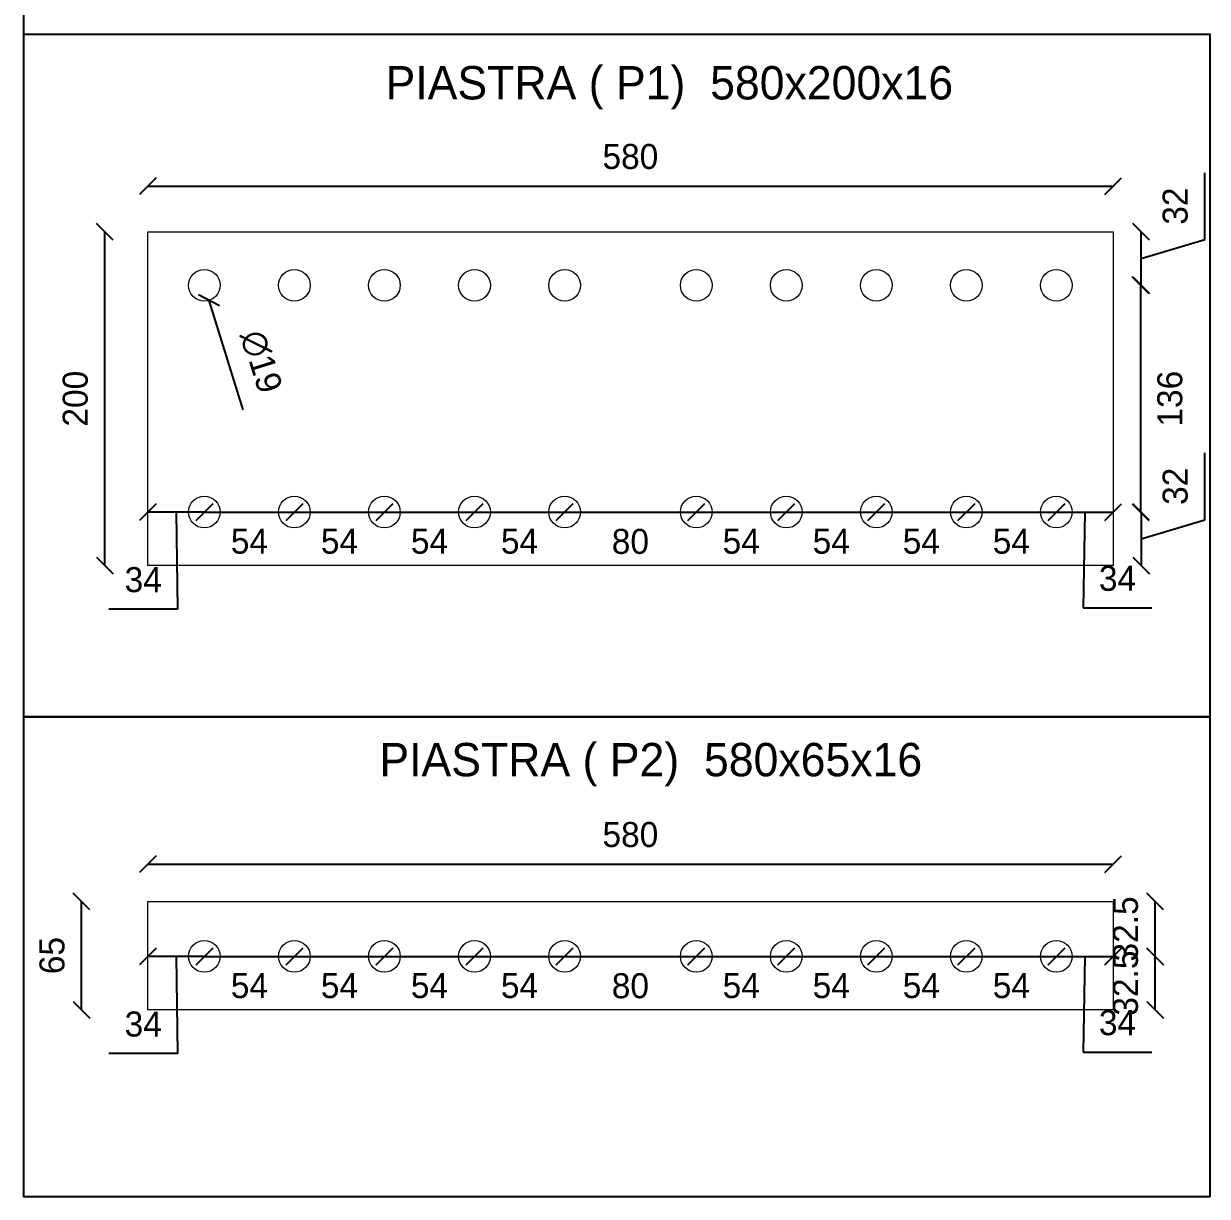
# Model space of a CAD drawing. Header units: millimetres. Extents: x -6949 to 549764, y -83146 to 127128.
# Drawn here: x 17884 to 18594, y -44213 to -43510 of the extents above; entities that cross this region are included whole.
import ezdxf

# ---------------------------------------------------------------- set-up
doc = ezdxf.new("R2010")
doc.units = ezdxf.units.MM
doc.layers.add('piastra', color=6, linetype='Continuous', lineweight=18)
doc.layers.add('quote', color=7, linetype='Continuous', lineweight=5, true_color=0x383838)
doc.styles.get("Standard").update_dxf_attribs({"font": ''})
doc.styles.get('Standard').set_extended_font_data('Bahnschrift Light')
doc.dimstyles.new('Q 1_10', dxfattribs={"dimtxt": 15, "dimasz": 10, "dimexe": 0.18, "dimexo": 0.0625, "dimgap": 10, "dimtad": 2, "dimdec": 0, "dimzin": 0, "dimdsep": 46, "dimtxsty": 'Standard', "dimblk": 'OBLIQUE', "dimcen": 0, "dimse1": 1, "dimse2": 1, "dimadec": 0, "dimazin": 0, "dimtfac": 1, "dimtdec": 0, "dimtofl": 0, "dimtmove": 1, "dimatfit": 3, "dimfxl": 1, "dimtolj": 1, "dimtzin": 0, "dimarcsym": 1})

# ---------------------------------------------------------------- blocks, each defined once
blk = doc.blocks.new('_Oblique')
at = {"color": 0, "linetype": 'ByBlock', "lineweight": -2}
blk.add_line((-0.5, -0.5), (0.5, 0.5), dxfattribs=at)
blk = doc.blocks.new('*D523')
at = {"layer": 'Defpoints', "color": 0, "transparency": 16777216}
for p in [(18537.57, -43607.4), (17958.59, -43634.86), (18537.57, -43634.86)]:
    blk.add_point(p, dxfattribs=at)
at = {"layer": 'quote', "color": 0, "lineweight": -2, "transparency": 16777216}
blk.add_line((17958.59, -43607.4), (18537.57, -43607.4), dxfattribs=at)
at = {"layer": 'quote', "color": 0, "lineweight": -2, "transparency": 16777216, "xscale": 10, "yscale": 10, "zscale": 10, "rotation": 180}
blk.add_blockref('_Oblique', (17958.59, -43607.4), dxfattribs=at)
at = {"layer": 'quote', "color": 0, "lineweight": -2, "transparency": 16777216, "xscale": 10, "yscale": 10, "zscale": 10}
blk.add_blockref('_Oblique', (18537.57, -43607.4), dxfattribs=at)
at = {"layer": 'quote', "color": 0, "transparency": 16777216, "insert": (18248.08, -43589.73), "char_height": 15, "attachment_point": 5}
blk.add_mtext('\\A1;580', dxfattribs=at)
blk = doc.blocks.new('*D524')
at = {"layer": 'Defpoints', "color": 0, "transparency": 16777216}
for p in [(17932.87, -43634.86), (17958.59, -43634.86), (17958.59, -43834.86)]:
    blk.add_point(p, dxfattribs=at)
at = {"layer": 'quote', "color": 0, "lineweight": -2, "transparency": 16777216}
blk.add_line((17932.87, -43834.86), (17932.87, -43634.86), dxfattribs=at)
at = {"layer": 'quote', "color": 0, "lineweight": -2, "transparency": 16777216, "xscale": 10, "yscale": 10, "zscale": 10}
for p, rotation in [((17932.87, -43634.86), 90), ((17932.87, -43834.86), 270)]:
    blk.add_blockref('_Oblique', p, dxfattribs=dict(at, rotation=rotation))
at = {"layer": 'quote', "color": 0, "transparency": 16777216, "insert": (17915.2, -43734.86), "char_height": 15, "attachment_point": 5, "rotation": 90}
blk.add_mtext('\\A1;200', dxfattribs=at)
blk = doc.blocks.new('*D525')
at = {"layer": 'Defpoints', "color": 0, "transparency": 16777216}
for p in [(17989.76, -43657.79), (17995.41, -43675.93)]:
    blk.add_point(p, dxfattribs=at)
at = {"layer": 'quote', "color": 0, "lineweight": -2, "transparency": 16777216}
blk.add_line((18015.84, -43741.54), (17995.41, -43675.93), dxfattribs=at)
at = {"layer": 'quote', "color": 0, "lineweight": -2, "transparency": 16777216, "xscale": 10, "yscale": 10, "zscale": 10, "rotation": 107.2940765247792}
blk.add_blockref('_Oblique', (17995.41, -43675.93), dxfattribs=at)
at = {"layer": 'quote', "color": 0, "transparency": 16777216, "insert": (18026.66, -43712.66), "char_height": 15, "attachment_point": 5, "rotation": 287.29408}
blk.add_mtext('\\A1;∅19', dxfattribs=at)
blk = doc.blocks.new('*D526')
at = {"layer": 'Defpoints', "color": 0, "transparency": 16777216}
for p in [(17992.59, -43802.86), (18046.59, -43802.86), (18046.59, -43802.86)]:
    blk.add_point(p, dxfattribs=at)
at = {"layer": 'quote', "color": 0, "lineweight": -2, "transparency": 16777216}
blk.add_line((17992.59, -43802.86), (18046.59, -43802.86), dxfattribs=at)
at = {"layer": 'quote', "color": 0, "lineweight": -2, "transparency": 16777216, "xscale": 10, "yscale": 10, "zscale": 10, "rotation": 180}
blk.add_blockref('_Oblique', (17992.59, -43802.86), dxfattribs=at)
at = {"layer": 'quote', "color": 0, "lineweight": -2, "transparency": 16777216, "xscale": 10, "yscale": 10, "zscale": 10}
blk.add_blockref('_Oblique', (18046.59, -43802.86), dxfattribs=at)
at = {"layer": 'quote', "color": 0, "transparency": 16777216, "insert": (18019.59, -43820.43), "char_height": 15, "attachment_point": 5}
blk.add_mtext('\\A1;54', dxfattribs=at)
blk = doc.blocks.new('*D527')
at = {"layer": 'Defpoints', "color": 0, "transparency": 16777216}
for p in [(18046.59, -43802.86), (18100.59, -43802.86), (18100.59, -43802.86)]:
    blk.add_point(p, dxfattribs=at)
at = {"layer": 'quote', "color": 0, "lineweight": -2, "transparency": 16777216}
blk.add_line((18046.59, -43802.86), (18100.59, -43802.86), dxfattribs=at)
at = {"layer": 'quote', "color": 0, "lineweight": -2, "transparency": 16777216, "xscale": 10, "yscale": 10, "zscale": 10, "rotation": 180}
blk.add_blockref('_Oblique', (18046.59, -43802.86), dxfattribs=at)
at = {"layer": 'quote', "color": 0, "lineweight": -2, "transparency": 16777216, "xscale": 10, "yscale": 10, "zscale": 10}
blk.add_blockref('_Oblique', (18100.59, -43802.86), dxfattribs=at)
at = {"layer": 'quote', "color": 0, "transparency": 16777216, "insert": (18073.59, -43820.43), "char_height": 15, "attachment_point": 5}
blk.add_mtext('\\A1;54', dxfattribs=at)
blk = doc.blocks.new('*D528')
at = {"layer": 'Defpoints', "color": 0, "transparency": 16777216}
for p in [(18100.59, -43802.86), (18154.59, -43802.86), (18154.59, -43802.86)]:
    blk.add_point(p, dxfattribs=at)
at = {"layer": 'quote', "color": 0, "lineweight": -2, "transparency": 16777216}
blk.add_line((18100.59, -43802.86), (18154.59, -43802.86), dxfattribs=at)
at = {"layer": 'quote', "color": 0, "lineweight": -2, "transparency": 16777216, "xscale": 10, "yscale": 10, "zscale": 10, "rotation": 180}
blk.add_blockref('_Oblique', (18100.59, -43802.86), dxfattribs=at)
at = {"layer": 'quote', "color": 0, "lineweight": -2, "transparency": 16777216, "xscale": 10, "yscale": 10, "zscale": 10}
blk.add_blockref('_Oblique', (18154.59, -43802.86), dxfattribs=at)
at = {"layer": 'quote', "color": 0, "transparency": 16777216, "insert": (18127.59, -43820.43), "char_height": 15, "attachment_point": 5}
blk.add_mtext('\\A1;54', dxfattribs=at)
blk = doc.blocks.new('*D529')
at = {"layer": 'Defpoints', "color": 0, "transparency": 16777216}
for p in [(18154.59, -43802.86), (18208.59, -43802.86), (18208.59, -43802.86)]:
    blk.add_point(p, dxfattribs=at)
at = {"layer": 'quote', "color": 0, "lineweight": -2, "transparency": 16777216}
blk.add_line((18154.59, -43802.86), (18208.59, -43802.86), dxfattribs=at)
at = {"layer": 'quote', "color": 0, "lineweight": -2, "transparency": 16777216, "xscale": 10, "yscale": 10, "zscale": 10, "rotation": 180}
blk.add_blockref('_Oblique', (18154.59, -43802.86), dxfattribs=at)
at = {"layer": 'quote', "color": 0, "lineweight": -2, "transparency": 16777216, "xscale": 10, "yscale": 10, "zscale": 10}
blk.add_blockref('_Oblique', (18208.59, -43802.86), dxfattribs=at)
at = {"layer": 'quote', "color": 0, "transparency": 16777216, "insert": (18181.59, -43820.43), "char_height": 15, "attachment_point": 5}
blk.add_mtext('\\A1;54', dxfattribs=at)
blk = doc.blocks.new('*D530')
at = {"layer": 'Defpoints', "color": 0, "transparency": 16777216}
for p in [(18208.59, -43802.86), (18287.57, -43802.86), (18287.57, -43802.86)]:
    blk.add_point(p, dxfattribs=at)
at = {"layer": 'quote', "color": 0, "lineweight": -2, "transparency": 16777216}
blk.add_line((18208.59, -43802.86), (18287.57, -43802.86), dxfattribs=at)
at = {"layer": 'quote', "color": 0, "lineweight": -2, "transparency": 16777216, "xscale": 10, "yscale": 10, "zscale": 10, "rotation": 180}
blk.add_blockref('_Oblique', (18208.59, -43802.86), dxfattribs=at)
at = {"layer": 'quote', "color": 0, "lineweight": -2, "transparency": 16777216, "xscale": 10, "yscale": 10, "zscale": 10}
blk.add_blockref('_Oblique', (18287.57, -43802.86), dxfattribs=at)
at = {"layer": 'quote', "color": 0, "transparency": 16777216, "insert": (18248.08, -43820.53), "char_height": 15, "attachment_point": 5}
blk.add_mtext('\\A1;80', dxfattribs=at)
blk = doc.blocks.new('*D531')
at = {"layer": 'Defpoints', "color": 0, "transparency": 16777216}
for p in [(18287.57, -43802.86), (18341.57, -43802.86), (18341.57, -43802.86)]:
    blk.add_point(p, dxfattribs=at)
at = {"layer": 'quote', "color": 0, "lineweight": -2, "transparency": 16777216}
blk.add_line((18287.57, -43802.86), (18341.57, -43802.86), dxfattribs=at)
at = {"layer": 'quote', "color": 0, "lineweight": -2, "transparency": 16777216, "xscale": 10, "yscale": 10, "zscale": 10, "rotation": 180}
blk.add_blockref('_Oblique', (18287.57, -43802.86), dxfattribs=at)
at = {"layer": 'quote', "color": 0, "lineweight": -2, "transparency": 16777216, "xscale": 10, "yscale": 10, "zscale": 10}
blk.add_blockref('_Oblique', (18341.57, -43802.86), dxfattribs=at)
at = {"layer": 'quote', "color": 0, "transparency": 16777216, "insert": (18314.57, -43820.43), "char_height": 15, "attachment_point": 5}
blk.add_mtext('\\A1;54', dxfattribs=at)
blk = doc.blocks.new('*D532')
at = {"layer": 'Defpoints', "color": 0, "transparency": 16777216}
for p in [(18341.57, -43802.86), (18395.57, -43802.86), (18395.57, -43802.86)]:
    blk.add_point(p, dxfattribs=at)
at = {"layer": 'quote', "color": 0, "lineweight": -2, "transparency": 16777216}
blk.add_line((18341.57, -43802.86), (18395.57, -43802.86), dxfattribs=at)
at = {"layer": 'quote', "color": 0, "lineweight": -2, "transparency": 16777216, "xscale": 10, "yscale": 10, "zscale": 10, "rotation": 180}
blk.add_blockref('_Oblique', (18341.57, -43802.86), dxfattribs=at)
at = {"layer": 'quote', "color": 0, "lineweight": -2, "transparency": 16777216, "xscale": 10, "yscale": 10, "zscale": 10}
blk.add_blockref('_Oblique', (18395.57, -43802.86), dxfattribs=at)
at = {"layer": 'quote', "color": 0, "transparency": 16777216, "insert": (18368.57, -43820.43), "char_height": 15, "attachment_point": 5}
blk.add_mtext('\\A1;54', dxfattribs=at)
blk = doc.blocks.new('*D533')
at = {"layer": 'Defpoints', "color": 0, "transparency": 16777216}
for p in [(18395.57, -43802.86), (18449.57, -43802.86), (18449.57, -43802.86)]:
    blk.add_point(p, dxfattribs=at)
at = {"layer": 'quote', "color": 0, "lineweight": -2, "transparency": 16777216}
blk.add_line((18395.57, -43802.86), (18449.57, -43802.86), dxfattribs=at)
at = {"layer": 'quote', "color": 0, "lineweight": -2, "transparency": 16777216, "xscale": 10, "yscale": 10, "zscale": 10, "rotation": 180}
blk.add_blockref('_Oblique', (18395.57, -43802.86), dxfattribs=at)
at = {"layer": 'quote', "color": 0, "lineweight": -2, "transparency": 16777216, "xscale": 10, "yscale": 10, "zscale": 10}
blk.add_blockref('_Oblique', (18449.57, -43802.86), dxfattribs=at)
at = {"layer": 'quote', "color": 0, "transparency": 16777216, "insert": (18422.57, -43820.43), "char_height": 15, "attachment_point": 5}
blk.add_mtext('\\A1;54', dxfattribs=at)
blk = doc.blocks.new('*D534')
at = {"layer": 'Defpoints', "color": 0, "transparency": 16777216}
for p in [(18449.57, -43802.86), (18503.57, -43802.86), (18503.57, -43802.86)]:
    blk.add_point(p, dxfattribs=at)
at = {"layer": 'quote', "color": 0, "lineweight": -2, "transparency": 16777216}
blk.add_line((18449.57, -43802.86), (18503.57, -43802.86), dxfattribs=at)
at = {"layer": 'quote', "color": 0, "lineweight": -2, "transparency": 16777216, "xscale": 10, "yscale": 10, "zscale": 10, "rotation": 180}
blk.add_blockref('_Oblique', (18449.57, -43802.86), dxfattribs=at)
at = {"layer": 'quote', "color": 0, "lineweight": -2, "transparency": 16777216, "xscale": 10, "yscale": 10, "zscale": 10}
blk.add_blockref('_Oblique', (18503.57, -43802.86), dxfattribs=at)
at = {"layer": 'quote', "color": 0, "transparency": 16777216, "insert": (18476.57, -43820.43), "char_height": 15, "attachment_point": 5}
blk.add_mtext('\\A1;54', dxfattribs=at)
blk = doc.blocks.new('*D535')
at = {"layer": 'Defpoints', "color": 0, "transparency": 16777216}
for p in [(18537.57, -43800.36), (18503.57, -43802.86), (18537.57, -43802.86)]:
    blk.add_point(p, dxfattribs=at)
at = {"layer": 'quote', "color": 0, "lineweight": -2, "transparency": 16777216}
for p, q in [((18503.57, -43802.86), (18537.57, -43802.86)), ((18520.57, -43802.86), (18519.62, -43860.33)), ((18519.62, -43860.33), (18560.86, -43860.33))]:
    blk.add_line(p, q, dxfattribs=at)
at = {"layer": 'quote', "color": 0, "lineweight": -2, "transparency": 16777216, "xscale": 10, "yscale": 10, "zscale": 10, "rotation": 180}
blk.add_blockref('_Oblique', (18503.57, -43802.86), dxfattribs=at)
at = {"layer": 'quote', "color": 0, "lineweight": -2, "transparency": 16777216, "xscale": 10, "yscale": 10, "zscale": 10}
blk.add_blockref('_Oblique', (18537.57, -43802.86), dxfattribs=at)
at = {"layer": 'quote', "color": 0, "transparency": 16777216, "insert": (18540.24, -43842.68), "char_height": 15, "attachment_point": 5}
blk.add_mtext('\\A1;34', dxfattribs=at)
blk = doc.blocks.new('*D536')
at = {"layer": 'Defpoints', "color": 0, "transparency": 16777216}
for p in [(17958.59, -43800.36), (17958.59, -43802.86), (17992.59, -43802.86)]:
    blk.add_point(p, dxfattribs=at)
at = {"layer": 'quote', "color": 0, "lineweight": -2, "transparency": 16777216}
for p, q in [((17992.59, -43802.86), (17958.59, -43802.86)), ((17975.59, -43802.86), (17976.53, -43861.14)), ((17976.53, -43861.14), (17935.3, -43861.14))]:
    blk.add_line(p, q, dxfattribs=at)
at = {"layer": 'quote', "color": 0, "lineweight": -2, "transparency": 16777216, "xscale": 10, "yscale": 10, "zscale": 10, "rotation": 180}
blk.add_blockref('_Oblique', (17958.59, -43802.86), dxfattribs=at)
at = {"layer": 'quote', "color": 0, "lineweight": -2, "transparency": 16777216, "xscale": 10, "yscale": 10, "zscale": 10}
blk.add_blockref('_Oblique', (17992.59, -43802.86), dxfattribs=at)
at = {"layer": 'quote', "color": 0, "transparency": 16777216, "insert": (17955.92, -43843.48), "char_height": 15, "attachment_point": 5}
blk.add_mtext('\\A1;34', dxfattribs=at)
blk = doc.blocks.new('*D562')
at = {"layer": 'Defpoints', "color": 0, "transparency": 16777216}
for p in [(17992.59, -44069.29), (18046.59, -44069.29), (18046.59, -44069.29)]:
    blk.add_point(p, dxfattribs=at)
at = {"layer": 'quote', "color": 0, "lineweight": -2, "transparency": 16777216}
blk.add_line((17992.59, -44069.29), (18046.59, -44069.29), dxfattribs=at)
at = {"layer": 'quote', "color": 0, "lineweight": -2, "transparency": 16777216, "xscale": 10, "yscale": 10, "zscale": 10, "rotation": 180}
blk.add_blockref('_Oblique', (17992.59, -44069.29), dxfattribs=at)
at = {"layer": 'quote', "color": 0, "lineweight": -2, "transparency": 16777216, "xscale": 10, "yscale": 10, "zscale": 10}
blk.add_blockref('_Oblique', (18046.59, -44069.29), dxfattribs=at)
at = {"layer": 'quote', "color": 0, "transparency": 16777216, "insert": (18019.59, -44086.87), "char_height": 15, "attachment_point": 5}
blk.add_mtext('\\A1;54', dxfattribs=at)
blk = doc.blocks.new('*D563')
at = {"layer": 'Defpoints', "color": 0, "transparency": 16777216}
for p in [(18046.59, -44069.29), (18100.59, -44069.29), (18100.59, -44069.29)]:
    blk.add_point(p, dxfattribs=at)
at = {"layer": 'quote', "color": 0, "lineweight": -2, "transparency": 16777216}
blk.add_line((18046.59, -44069.29), (18100.59, -44069.29), dxfattribs=at)
at = {"layer": 'quote', "color": 0, "lineweight": -2, "transparency": 16777216, "xscale": 10, "yscale": 10, "zscale": 10, "rotation": 180}
blk.add_blockref('_Oblique', (18046.59, -44069.29), dxfattribs=at)
at = {"layer": 'quote', "color": 0, "lineweight": -2, "transparency": 16777216, "xscale": 10, "yscale": 10, "zscale": 10}
blk.add_blockref('_Oblique', (18100.59, -44069.29), dxfattribs=at)
at = {"layer": 'quote', "color": 0, "transparency": 16777216, "insert": (18073.59, -44086.87), "char_height": 15, "attachment_point": 5}
blk.add_mtext('\\A1;54', dxfattribs=at)
blk = doc.blocks.new('*D564')
at = {"layer": 'Defpoints', "color": 0, "transparency": 16777216}
for p in [(18100.59, -44069.29), (18154.59, -44069.29), (18154.59, -44069.29)]:
    blk.add_point(p, dxfattribs=at)
at = {"layer": 'quote', "color": 0, "lineweight": -2, "transparency": 16777216}
blk.add_line((18100.59, -44069.29), (18154.59, -44069.29), dxfattribs=at)
at = {"layer": 'quote', "color": 0, "lineweight": -2, "transparency": 16777216, "xscale": 10, "yscale": 10, "zscale": 10, "rotation": 180}
blk.add_blockref('_Oblique', (18100.59, -44069.29), dxfattribs=at)
at = {"layer": 'quote', "color": 0, "lineweight": -2, "transparency": 16777216, "xscale": 10, "yscale": 10, "zscale": 10}
blk.add_blockref('_Oblique', (18154.59, -44069.29), dxfattribs=at)
at = {"layer": 'quote', "color": 0, "transparency": 16777216, "insert": (18127.59, -44086.87), "char_height": 15, "attachment_point": 5}
blk.add_mtext('\\A1;54', dxfattribs=at)
blk = doc.blocks.new('*D565')
at = {"layer": 'Defpoints', "color": 0, "transparency": 16777216}
for p in [(18154.59, -44069.29), (18208.59, -44069.29), (18208.59, -44069.29)]:
    blk.add_point(p, dxfattribs=at)
at = {"layer": 'quote', "color": 0, "lineweight": -2, "transparency": 16777216}
blk.add_line((18154.59, -44069.29), (18208.59, -44069.29), dxfattribs=at)
at = {"layer": 'quote', "color": 0, "lineweight": -2, "transparency": 16777216, "xscale": 10, "yscale": 10, "zscale": 10, "rotation": 180}
blk.add_blockref('_Oblique', (18154.59, -44069.29), dxfattribs=at)
at = {"layer": 'quote', "color": 0, "lineweight": -2, "transparency": 16777216, "xscale": 10, "yscale": 10, "zscale": 10}
blk.add_blockref('_Oblique', (18208.59, -44069.29), dxfattribs=at)
at = {"layer": 'quote', "color": 0, "transparency": 16777216, "insert": (18181.59, -44086.87), "char_height": 15, "attachment_point": 5}
blk.add_mtext('\\A1;54', dxfattribs=at)
blk = doc.blocks.new('*D566')
at = {"layer": 'Defpoints', "color": 0, "transparency": 16777216}
for p in [(18208.59, -44069.29), (18287.57, -44069.29), (18287.57, -44069.29)]:
    blk.add_point(p, dxfattribs=at)
at = {"layer": 'quote', "color": 0, "lineweight": -2, "transparency": 16777216}
blk.add_line((18208.59, -44069.29), (18287.57, -44069.29), dxfattribs=at)
at = {"layer": 'quote', "color": 0, "lineweight": -2, "transparency": 16777216, "xscale": 10, "yscale": 10, "zscale": 10, "rotation": 180}
blk.add_blockref('_Oblique', (18208.59, -44069.29), dxfattribs=at)
at = {"layer": 'quote', "color": 0, "lineweight": -2, "transparency": 16777216, "xscale": 10, "yscale": 10, "zscale": 10}
blk.add_blockref('_Oblique', (18287.57, -44069.29), dxfattribs=at)
at = {"layer": 'quote', "color": 0, "transparency": 16777216, "insert": (18248.08, -44086.96), "char_height": 15, "attachment_point": 5}
blk.add_mtext('\\A1;80', dxfattribs=at)
blk = doc.blocks.new('*D567')
at = {"layer": 'Defpoints', "color": 0, "transparency": 16777216}
for p in [(18287.57, -44069.29), (18341.57, -44069.29), (18341.57, -44069.29)]:
    blk.add_point(p, dxfattribs=at)
at = {"layer": 'quote', "color": 0, "lineweight": -2, "transparency": 16777216}
blk.add_line((18287.57, -44069.29), (18341.57, -44069.29), dxfattribs=at)
at = {"layer": 'quote', "color": 0, "lineweight": -2, "transparency": 16777216, "xscale": 10, "yscale": 10, "zscale": 10, "rotation": 180}
blk.add_blockref('_Oblique', (18287.57, -44069.29), dxfattribs=at)
at = {"layer": 'quote', "color": 0, "lineweight": -2, "transparency": 16777216, "xscale": 10, "yscale": 10, "zscale": 10}
blk.add_blockref('_Oblique', (18341.57, -44069.29), dxfattribs=at)
at = {"layer": 'quote', "color": 0, "transparency": 16777216, "insert": (18314.57, -44086.87), "char_height": 15, "attachment_point": 5}
blk.add_mtext('\\A1;54', dxfattribs=at)
blk = doc.blocks.new('*D568')
at = {"layer": 'Defpoints', "color": 0, "transparency": 16777216}
for p in [(18341.57, -44069.29), (18395.57, -44069.29), (18395.57, -44069.29)]:
    blk.add_point(p, dxfattribs=at)
at = {"layer": 'quote', "color": 0, "lineweight": -2, "transparency": 16777216}
blk.add_line((18341.57, -44069.29), (18395.57, -44069.29), dxfattribs=at)
at = {"layer": 'quote', "color": 0, "lineweight": -2, "transparency": 16777216, "xscale": 10, "yscale": 10, "zscale": 10, "rotation": 180}
blk.add_blockref('_Oblique', (18341.57, -44069.29), dxfattribs=at)
at = {"layer": 'quote', "color": 0, "lineweight": -2, "transparency": 16777216, "xscale": 10, "yscale": 10, "zscale": 10}
blk.add_blockref('_Oblique', (18395.57, -44069.29), dxfattribs=at)
at = {"layer": 'quote', "color": 0, "transparency": 16777216, "insert": (18368.57, -44086.87), "char_height": 15, "attachment_point": 5}
blk.add_mtext('\\A1;54', dxfattribs=at)
blk = doc.blocks.new('*D569')
at = {"layer": 'Defpoints', "color": 0, "transparency": 16777216}
for p in [(18395.57, -44069.29), (18449.57, -44069.29), (18449.57, -44069.29)]:
    blk.add_point(p, dxfattribs=at)
at = {"layer": 'quote', "color": 0, "lineweight": -2, "transparency": 16777216}
blk.add_line((18395.57, -44069.29), (18449.57, -44069.29), dxfattribs=at)
at = {"layer": 'quote', "color": 0, "lineweight": -2, "transparency": 16777216, "xscale": 10, "yscale": 10, "zscale": 10, "rotation": 180}
blk.add_blockref('_Oblique', (18395.57, -44069.29), dxfattribs=at)
at = {"layer": 'quote', "color": 0, "lineweight": -2, "transparency": 16777216, "xscale": 10, "yscale": 10, "zscale": 10}
blk.add_blockref('_Oblique', (18449.57, -44069.29), dxfattribs=at)
at = {"layer": 'quote', "color": 0, "transparency": 16777216, "insert": (18422.57, -44086.87), "char_height": 15, "attachment_point": 5}
blk.add_mtext('\\A1;54', dxfattribs=at)
blk = doc.blocks.new('*D570')
at = {"layer": 'Defpoints', "color": 0, "transparency": 16777216}
for p in [(18449.57, -44069.29), (18503.57, -44069.29), (18503.57, -44069.29)]:
    blk.add_point(p, dxfattribs=at)
at = {"layer": 'quote', "color": 0, "lineweight": -2, "transparency": 16777216}
blk.add_line((18449.57, -44069.29), (18503.57, -44069.29), dxfattribs=at)
at = {"layer": 'quote', "color": 0, "lineweight": -2, "transparency": 16777216, "xscale": 10, "yscale": 10, "zscale": 10, "rotation": 180}
blk.add_blockref('_Oblique', (18449.57, -44069.29), dxfattribs=at)
at = {"layer": 'quote', "color": 0, "lineweight": -2, "transparency": 16777216, "xscale": 10, "yscale": 10, "zscale": 10}
blk.add_blockref('_Oblique', (18503.57, -44069.29), dxfattribs=at)
at = {"layer": 'quote', "color": 0, "transparency": 16777216, "insert": (18476.57, -44086.87), "char_height": 15, "attachment_point": 5}
blk.add_mtext('\\A1;54', dxfattribs=at)
blk = doc.blocks.new('*D571')
at = {"layer": 'Defpoints', "color": 0, "transparency": 16777216}
for p in [(18503.57, -44069.29), (18537.57, -44066.79), (18537.57, -44069.29)]:
    blk.add_point(p, dxfattribs=at)
at = {"layer": 'quote', "color": 0, "lineweight": -2, "transparency": 16777216}
for p, q in [((18503.57, -44069.29), (18537.57, -44069.29)), ((18520.57, -44069.29), (18519.62, -44126.77)), ((18519.62, -44126.77), (18560.86, -44126.77))]:
    blk.add_line(p, q, dxfattribs=at)
at = {"layer": 'quote', "color": 0, "lineweight": -2, "transparency": 16777216, "xscale": 10, "yscale": 10, "zscale": 10, "rotation": 180}
blk.add_blockref('_Oblique', (18503.57, -44069.29), dxfattribs=at)
at = {"layer": 'quote', "color": 0, "lineweight": -2, "transparency": 16777216, "xscale": 10, "yscale": 10, "zscale": 10}
blk.add_blockref('_Oblique', (18537.57, -44069.29), dxfattribs=at)
at = {"layer": 'quote', "color": 0, "transparency": 16777216, "insert": (18540.24, -44109.11), "char_height": 15, "attachment_point": 5}
blk.add_mtext('\\A1;34', dxfattribs=at)
blk = doc.blocks.new('*D561')
at = {"layer": 'Defpoints', "color": 0, "transparency": 16777216}
for p in [(17958.59, -44066.79), (17958.59, -44069.29), (17992.59, -44069.29)]:
    blk.add_point(p, dxfattribs=at)
at = {"layer": 'quote', "color": 0, "lineweight": -2, "transparency": 16777216}
for p, q in [((17992.59, -44069.29), (17958.59, -44069.29)), ((17975.59, -44069.29), (17976.53, -44127.57)), ((17976.53, -44127.57), (17935.3, -44127.57))]:
    blk.add_line(p, q, dxfattribs=at)
at = {"layer": 'quote', "color": 0, "lineweight": -2, "transparency": 16777216, "xscale": 10, "yscale": 10, "zscale": 10, "rotation": 180}
blk.add_blockref('_Oblique', (17958.59, -44069.29), dxfattribs=at)
at = {"layer": 'quote', "color": 0, "lineweight": -2, "transparency": 16777216, "xscale": 10, "yscale": 10, "zscale": 10}
blk.add_blockref('_Oblique', (17992.59, -44069.29), dxfattribs=at)
at = {"layer": 'quote', "color": 0, "transparency": 16777216, "insert": (17955.92, -44109.92), "char_height": 15, "attachment_point": 5}
blk.add_mtext('\\A1;34', dxfattribs=at)
blk = doc.blocks.new('*D572')
at = {"layer": 'Defpoints', "color": 0, "transparency": 16777216}
for p in [(18537.57, -44013.96), (17958.59, -44036.29), (18537.57, -44036.29)]:
    blk.add_point(p, dxfattribs=at)
at = {"layer": 'quote', "color": 0, "lineweight": -2, "transparency": 16777216}
blk.add_line((17958.59, -44013.96), (18537.57, -44013.96), dxfattribs=at)
at = {"layer": 'quote', "color": 0, "lineweight": -2, "transparency": 16777216, "xscale": 10, "yscale": 10, "zscale": 10, "rotation": 180}
blk.add_blockref('_Oblique', (17958.59, -44013.96), dxfattribs=at)
at = {"layer": 'quote', "color": 0, "lineweight": -2, "transparency": 16777216, "xscale": 10, "yscale": 10, "zscale": 10}
blk.add_blockref('_Oblique', (18537.57, -44013.96), dxfattribs=at)
at = {"layer": 'quote', "color": 0, "transparency": 16777216, "insert": (18248.08, -43996.29), "char_height": 15, "attachment_point": 5}
blk.add_mtext('\\A1;580', dxfattribs=at)
blk = doc.blocks.new('*D573')
at = {"layer": 'Defpoints', "color": 0, "transparency": 16777216}
for p in [(17918.83, -44036.29), (17958.59, -44036.29), (17958.59, -44101.29)]:
    blk.add_point(p, dxfattribs=at)
at = {"layer": 'quote', "color": 0, "lineweight": -2, "transparency": 16777216}
blk.add_line((17918.83, -44101.29), (17918.83, -44036.29), dxfattribs=at)
at = {"layer": 'quote', "color": 0, "lineweight": -2, "transparency": 16777216, "xscale": 10, "yscale": 10, "zscale": 10}
for p, rotation in [((17918.83, -44036.29), 90), ((17918.83, -44101.29), 270)]:
    blk.add_blockref('_Oblique', p, dxfattribs=dict(at, rotation=rotation))
at = {"layer": 'quote', "color": 0, "transparency": 16777216, "insert": (17901.26, -44068.79), "char_height": 15, "attachment_point": 5, "rotation": 90}
blk.add_mtext('\\A1;65', dxfattribs=at)
blk = doc.blocks.new('*D577')
at = {"layer": 'Defpoints', "color": 0, "transparency": 16777216}
for p in [(18516.16, -44069.29), (18562.75, -44069.29), (18550.16, -44101.29)]:
    blk.add_point(p, dxfattribs=at)
at = {"layer": 'quote', "color": 0, "lineweight": -2, "transparency": 16777216}
blk.add_line((18562.75, -44101.29), (18562.75, -44069.29), dxfattribs=at)
at = {"layer": 'quote', "color": 0, "lineweight": -2, "transparency": 16777216, "xscale": 10, "yscale": 10, "zscale": 10}
for p, rotation in [((18562.75, -44069.29), 90), ((18562.75, -44101.29), 270)]:
    blk.add_blockref('_Oblique', p, dxfattribs=dict(at, rotation=rotation))
at = {"layer": 'quote', "color": 0, "transparency": 16777216, "insert": (18545.09, -44085.29), "char_height": 15, "attachment_point": 5, "rotation": 90}
blk.add_mtext('\\A1;32.5', dxfattribs=at)
blk = doc.blocks.new('*D578')
at = {"layer": 'Defpoints', "color": 0, "transparency": 16777216}
for p in [(18562.75, -44036.29), (18562.75, -44036.29), (18562.75, -44069.29)]:
    blk.add_point(p, dxfattribs=at)
at = {"layer": 'quote', "color": 0, "lineweight": -2, "transparency": 16777216}
blk.add_line((18562.75, -44069.29), (18562.75, -44036.29), dxfattribs=at)
at = {"layer": 'quote', "color": 0, "lineweight": -2, "transparency": 16777216, "xscale": 10, "yscale": 10, "zscale": 10}
for p, rotation in [((18562.75, -44036.29), 90), ((18562.75, -44069.29), 270)]:
    blk.add_blockref('_Oblique', p, dxfattribs=dict(at, rotation=rotation))
at = {"layer": 'quote', "color": 0, "transparency": 16777216, "insert": (18545.09, -44052.79), "char_height": 15, "attachment_point": 5, "rotation": 90}
blk.add_mtext('\\A1;32.5', dxfattribs=at)
blk = doc.blocks.new('*D579')
at = {"layer": 'Defpoints', "color": 0, "transparency": 16777216}
for p in [(18503.57, -43634.86), (18554.41, -43634.86), (18503.57, -43666.86)]:
    blk.add_point(p, dxfattribs=at)
at = {"layer": 'quote', "color": 0, "lineweight": -2, "transparency": 16777216}
for p, q in [((18592.56, -43639.41), (18592.56, -43599.39)), ((18554.41, -43666.86), (18554.41, -43634.86)), ((18554.41, -43650.86), (18592.56, -43639.41))]:
    blk.add_line(p, q, dxfattribs=at)
at = {"layer": 'quote', "color": 0, "lineweight": -2, "transparency": 16777216, "xscale": 10, "yscale": 10, "zscale": 10}
for p, rotation in [((18554.41, -43634.86), 90), ((18554.41, -43666.86), 270)]:
    blk.add_blockref('_Oblique', p, dxfattribs=dict(at, rotation=rotation))
at = {"layer": 'quote', "color": 0, "transparency": 16777216, "insert": (18574.9, -43619.4), "char_height": 15, "attachment_point": 5, "rotation": 90}
blk.add_mtext('\\A1;32', dxfattribs=at)
blk = doc.blocks.new('*D580')
at = {"layer": 'Defpoints', "color": 0, "transparency": 16777216}
for p in [(18503.57, -43802.86), (18503.57, -43834.86), (18554.41, -43834.86)]:
    blk.add_point(p, dxfattribs=at)
at = {"layer": 'quote', "color": 0, "lineweight": -2, "transparency": 16777216}
for p, q in [((18592.56, -43807.41), (18592.56, -43767.39)), ((18554.41, -43802.86), (18554.41, -43834.86)), ((18554.41, -43818.86), (18592.56, -43807.41))]:
    blk.add_line(p, q, dxfattribs=at)
at = {"layer": 'quote', "color": 0, "lineweight": -2, "transparency": 16777216, "xscale": 10, "yscale": 10, "zscale": 10}
for p, rotation in [((18554.41, -43802.86), 90), ((18554.41, -43834.86), 270)]:
    blk.add_blockref('_Oblique', p, dxfattribs=dict(at, rotation=rotation))
at = {"layer": 'quote', "color": 0, "transparency": 16777216, "insert": (18574.9, -43787.4), "char_height": 15, "attachment_point": 5, "rotation": 90}
blk.add_mtext('\\A1;32', dxfattribs=at)
blk = doc.blocks.new('*D581')
at = {"layer": 'Defpoints', "color": 0, "transparency": 16777216}
for p in [(18503.57, -43666.86), (18503.57, -43802.86), (18554.03, -43802.86)]:
    blk.add_point(p, dxfattribs=at)
at = {"layer": 'quote', "color": 0, "lineweight": -2, "transparency": 16777216}
blk.add_line((18554.03, -43666.86), (18554.03, -43802.86), dxfattribs=at)
at = {"layer": 'quote', "color": 0, "lineweight": -2, "transparency": 16777216, "xscale": 10, "yscale": 10, "zscale": 10}
for p, rotation in [((18554.03, -43666.86), 90), ((18554.03, -43802.86), 270)]:
    blk.add_blockref('_Oblique', p, dxfattribs=dict(at, rotation=rotation))
at = {"layer": 'quote', "color": 0, "transparency": 16777216, "insert": (18571.69, -43734.86), "char_height": 15, "attachment_point": 5, "rotation": 90}
blk.add_mtext('\\A1;136', dxfattribs=at)

msp = doc.modelspace()

# ---------------------------------------------------------------- linework, layer by layer
msp.add_lwpolyline([(17884.2, -43516.34), (17884.2, -42800.29), (18971.3, -42800.29), (18971.3, -43516.34)])
for points in [[(17884.2, -43516.34), (18595.66, -43516.34), (18595.66, -43925.55), (17884.2, -43925.55)], [(17884.2, -43925.55), (18595.66, -43925.55), (18595.66, -44213.35), (17884.2, -44213.35)]]:
    msp.add_lwpolyline(points, close=True)
at = {"layer": 'piastra'}
for points in [[(18537.57, -43634.86), (18537.57, -43834.86), (17958.59, -43834.86), (17958.59, -43634.86)], [(18537.57, -44036.29), (18537.57, -44101.29), (17958.59, -44101.29), (17958.59, -44036.29)]]:
    msp.add_lwpolyline(points, close=True, dxfattribs=at)
for centre in [(17992.59, -43666.86), (18046.59, -43666.86), (18100.59, -43666.86), (18154.59, -43666.86), (18208.59, -43666.86), (18287.57, -43666.86), (18341.57, -43666.86), (18395.57, -43666.86), (18449.57, -43666.86), (18503.57, -43666.86), (17992.59, -43802.86), (18046.59, -43802.86), (18100.59, -43802.86), (18154.59, -43802.86), (18208.59, -43802.86), (18287.57, -43802.86), (18341.57, -43802.86), (18395.57, -43802.86), (18449.57, -43802.86), (18503.57, -43802.86), (17992.59, -44069.29), (18046.59, -44069.29), (18100.59, -44069.29), (18154.59, -44069.29), (18208.59, -44069.29), (18287.57, -44069.29), (18341.57, -44069.29), (18395.57, -44069.29), (18449.57, -44069.29), (18503.57, -44069.29)]:
    msp.add_circle(centre, 9.5, dxfattribs=at)

# ---------------------------------------------------------------- texts
at = {"char_height": 20, "attachment_point": 1}
for s, insert in [('{\\fBahnschrift Light|b0|i0|c0|p34;PIASTRA ( P1)  580x200x16}', (18101.23, -43535.42)), ('{\\fBahnschrift Light|b0|i0|c0|p34;PIASTRA ( P2)  580x65x16}', (18097.54, -43941.28))]:
    msp.add_mtext_dynamic_manual_height_columns(s, width=505.54, gutter_width=1, heights=[0], dxfattribs=dict(at, insert=insert))

# ---------------------------------------------------------------- dimensions: what is measured, and where the dimension line sits
at = {"layer": 'quote'}
for base, p1, p2, text, picture, middle in [((18537.57, -43607.4), (17958.59, -43634.86), (18537.57, -43634.86), '580', '*D523', (18248.08, -43589.73)), ((18287.57, -43802.86), (18208.59, -43802.86), (18287.57, -43802.86), '80', '*D530', (18248.08, -43820.53)), ((18537.57, -44013.96), (17958.59, -44036.29), (18537.57, -44036.29), '580', '*D572', (18248.08, -43996.29)), ((18287.57, -44069.29), (18208.59, -44069.29), (18287.57, -44069.29), '80', '*D566', (18248.08, -44086.96))]:
    dim = msp.add_linear_dim(base=base, p1=p1, p2=p2, text=text, dimstyle='Q 1_10', dxfattribs=at)
    dim.commit()
    dim.dimension.update_dxf_attribs({"geometry": picture, "text_midpoint": middle})
for base, p1, p2, angle, picture, middle in [((18554.41, -43634.86), (18503.57, -43666.86), (18503.57, -43634.86), 90, '*D579', (18574.9, -43629.41)), ((17932.87, -43634.86), (17958.59, -43834.86), (17958.59, -43634.86), 90, '*D524', (17915.2, -43734.86)), ((18554.03, -43802.86), (18503.57, -43666.86), (18503.57, -43802.86), 90, '*D581', (18571.69, -43734.86)), ((18554.41, -43834.86), (18503.57, -43802.86), (18503.57, -43834.86), 270, '*D580', (18574.9, -43797.41)), ((17918.83, -44036.29), (17958.59, -44101.29), (17958.59, -44036.29), 90, '*D573', (17901.26, -44068.79))]:
    dim = msp.add_linear_dim(base=base, p1=p1, p2=p2, angle=angle, dimstyle='Q 1_10', dxfattribs=at)
    dim.commit()
    dim.dimension.update_dxf_attribs({"geometry": picture, "text_midpoint": middle})
dim = msp.add_diameter_dim_2p(p1=(17989.76, -43657.79), p2=(17995.41, -43675.93), dimstyle='Q 1_10', dxfattribs=at)
dim.commit()
dim.dimension.update_dxf_attribs({"geometry": '*D525', "text_midpoint": (18026.66, -43712.66)})
for base, p1, p2, picture, middle in [((17958.59, -43802.86), (17992.59, -43802.86), (17958.59, -43800.36), '*D536', (17966.53, -43861.14)), ((17958.59, -44069.29), (17992.59, -44069.29), (17958.59, -44066.79), '*D561', (17966.53, -44127.57))]:
    dim = msp.add_linear_dim(base=base, p1=p1, p2=p2, angle=180, dimstyle='Q 1_10', dxfattribs=at)
    dim.commit()
    dim.dimension.update_dxf_attribs({"geometry": picture, "text_midpoint": middle, "dimtype": 160})
for base, p1, p2, picture, middle in [((18046.59, -43802.86), (17992.59, -43802.86), (18046.59, -43802.86), '*D526', (18019.59, -43820.43)), ((18100.59, -43802.86), (18046.59, -43802.86), (18100.59, -43802.86), '*D527', (18073.59, -43820.43)), ((18154.59, -43802.86), (18100.59, -43802.86), (18154.59, -43802.86), '*D528', (18127.59, -43820.43)), ((18208.59, -43802.86), (18154.59, -43802.86), (18208.59, -43802.86), '*D529', (18181.59, -43820.43)), ((18341.57, -43802.86), (18287.57, -43802.86), (18341.57, -43802.86), '*D531', (18314.57, -43820.43)), ((18395.57, -43802.86), (18341.57, -43802.86), (18395.57, -43802.86), '*D532', (18368.57, -43820.43)), ((18449.57, -43802.86), (18395.57, -43802.86), (18449.57, -43802.86), '*D533', (18422.57, -43820.43)), ((18503.57, -43802.86), (18449.57, -43802.86), (18503.57, -43802.86), '*D534', (18476.57, -43820.43)), ((18046.59, -44069.29), (17992.59, -44069.29), (18046.59, -44069.29), '*D562', (18019.59, -44086.87)), ((18100.59, -44069.29), (18046.59, -44069.29), (18100.59, -44069.29), '*D563', (18073.59, -44086.87)), ((18154.59, -44069.29), (18100.59, -44069.29), (18154.59, -44069.29), '*D564', (18127.59, -44086.87)), ((18208.59, -44069.29), (18154.59, -44069.29), (18208.59, -44069.29), '*D565', (18181.59, -44086.87)), ((18341.57, -44069.29), (18287.57, -44069.29), (18341.57, -44069.29), '*D567', (18314.57, -44086.87)), ((18395.57, -44069.29), (18341.57, -44069.29), (18395.57, -44069.29), '*D568', (18368.57, -44086.87)), ((18449.57, -44069.29), (18395.57, -44069.29), (18449.57, -44069.29), '*D569', (18422.57, -44086.87)), ((18503.57, -44069.29), (18449.57, -44069.29), (18503.57, -44069.29), '*D570', (18476.57, -44086.87))]:
    dim = msp.add_linear_dim(base=base, p1=p1, p2=p2, dimstyle='Q 1_10', dxfattribs=at)
    dim.commit()
    dim.dimension.update_dxf_attribs({"geometry": picture, "text_midpoint": middle})
for base, p1, p2, picture, middle in [((18537.57, -43802.86), (18503.57, -43802.86), (18537.57, -43800.36), '*D535', (18529.62, -43860.33)), ((18537.57, -44069.29), (18503.57, -44069.29), (18537.57, -44066.79), '*D571', (18529.62, -44126.77))]:
    dim = msp.add_linear_dim(base=base, p1=p1, p2=p2, dimstyle='Q 1_10', dxfattribs=at)
    dim.commit()
    dim.dimension.update_dxf_attribs({"geometry": picture, "text_midpoint": middle, "dimtype": 160})
for base, p1, p2, picture, middle in [((18562.75, -44036.29), (18562.75, -44069.29), (18562.75, -44036.29), '*D578', (18562.75, -44052.79)), ((18562.75, -44069.29), (18550.16, -44101.29), (18516.16, -44069.29), '*D577', (18562.75, -44085.29))]:
    dim = msp.add_linear_dim(base=base, p1=p1, p2=p2, angle=90, text='32.5', dimstyle='Q 1_10', dxfattribs=at)
    dim.commit()
    dim.dimension.update_dxf_attribs({"geometry": picture, "text_midpoint": middle, "dimtype": 160})

doc.saveas('drawing.dxf')
